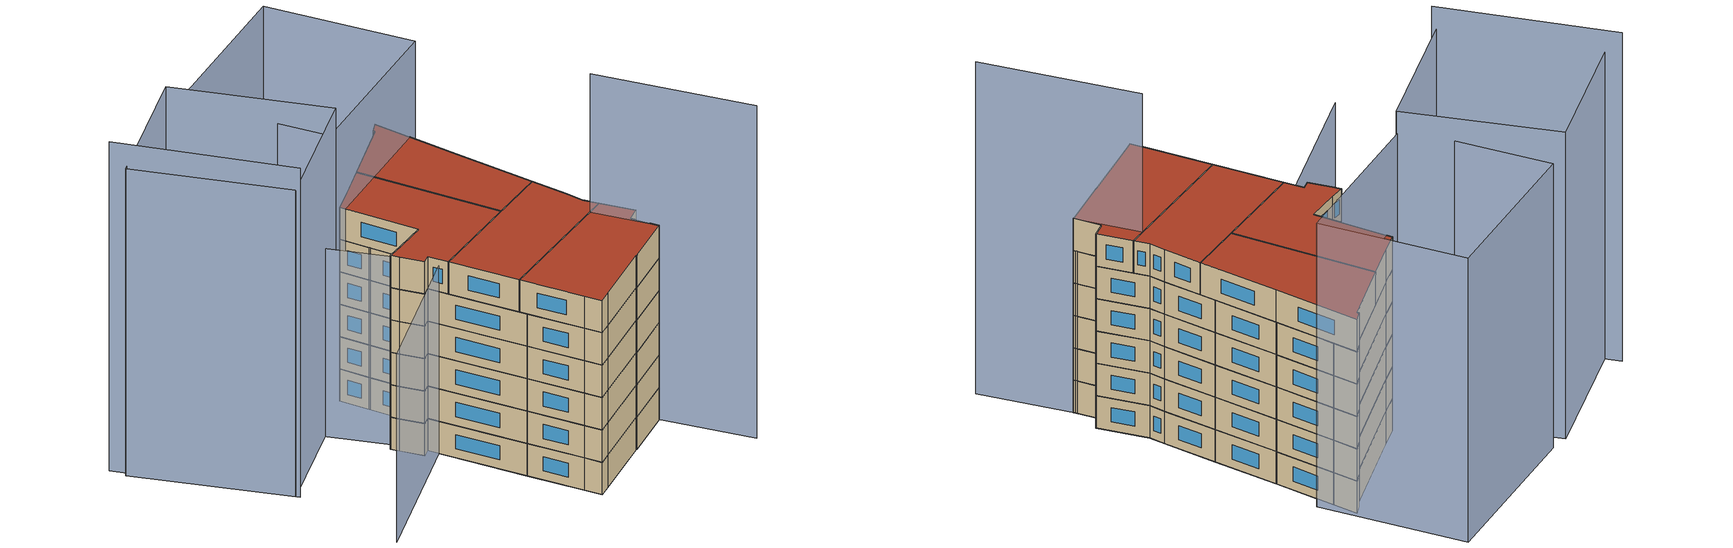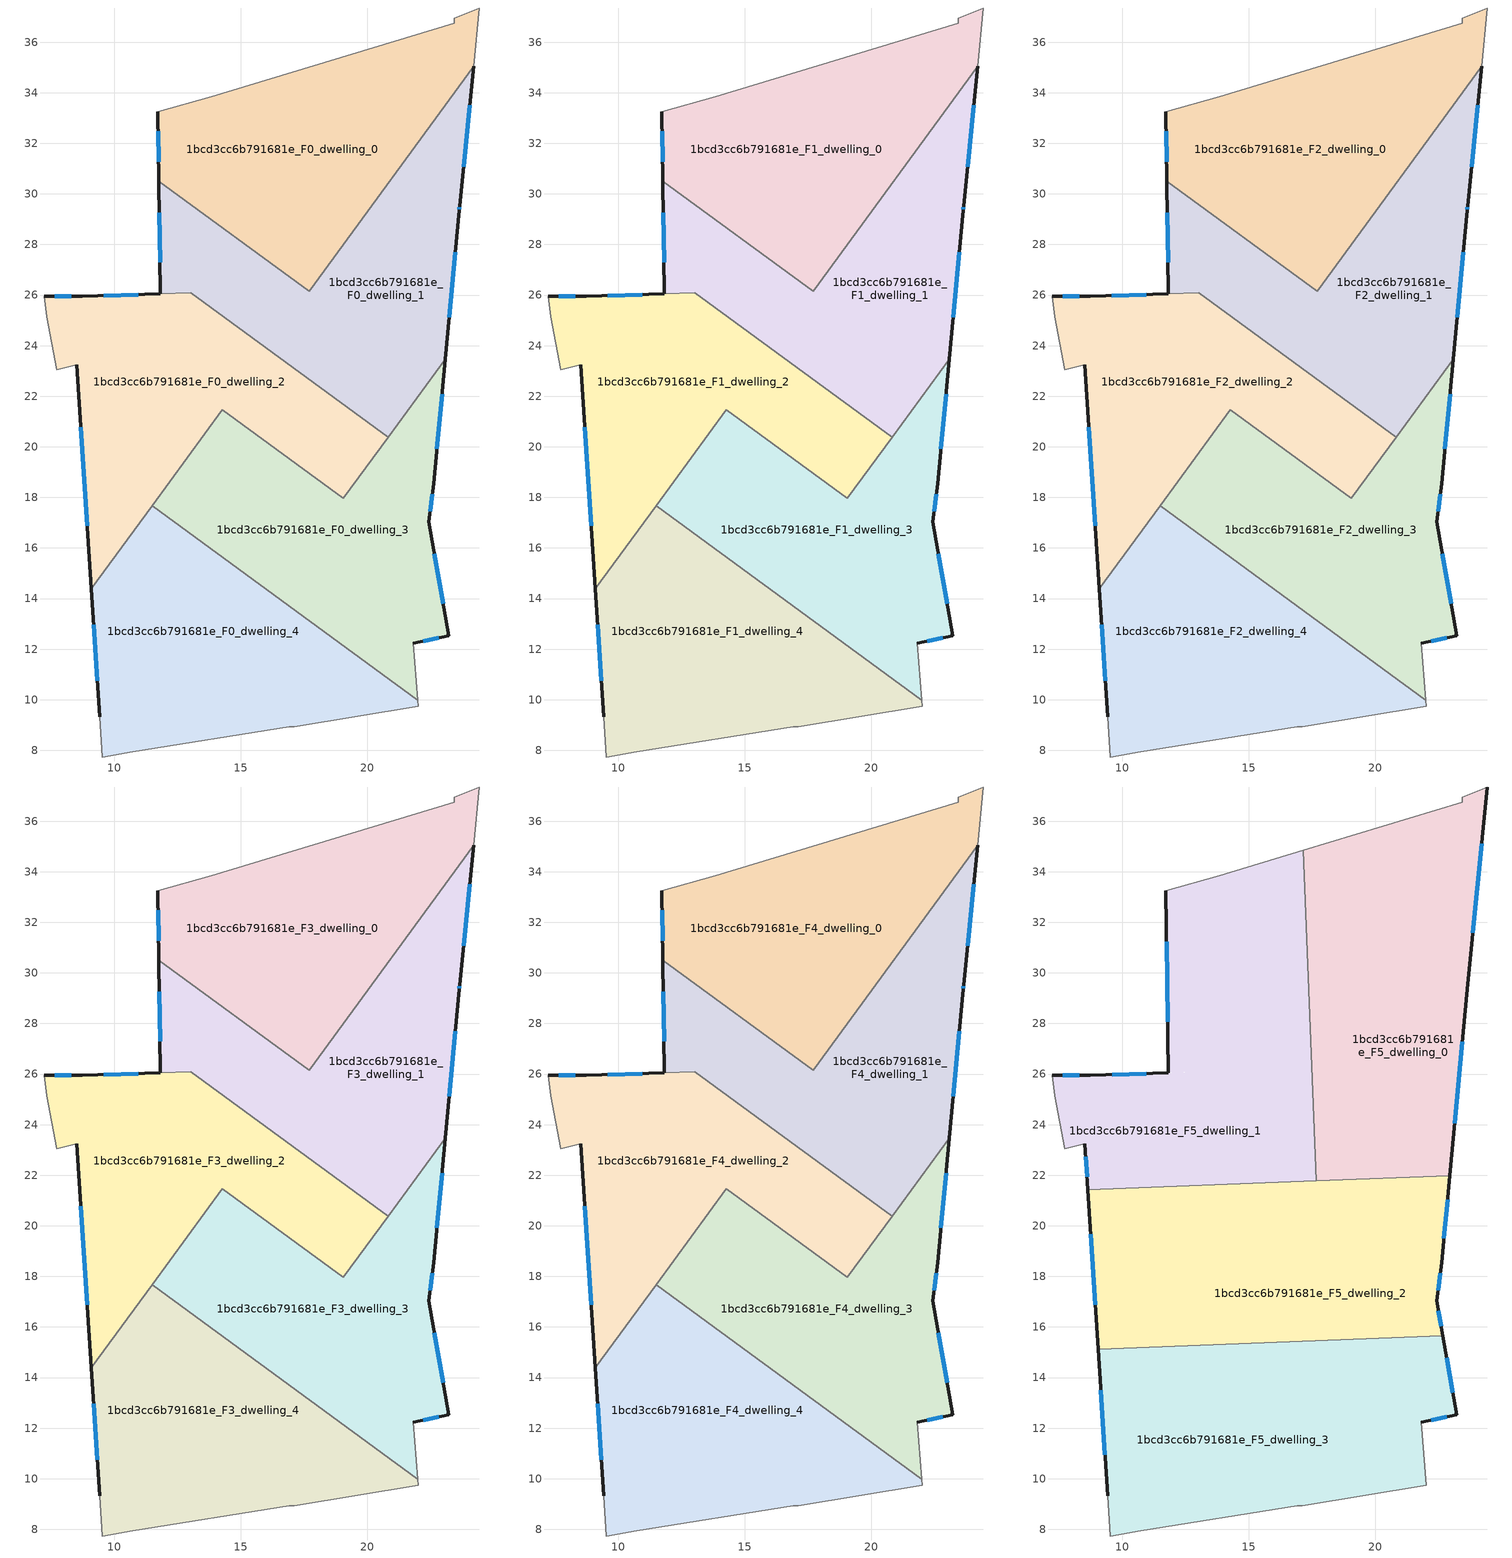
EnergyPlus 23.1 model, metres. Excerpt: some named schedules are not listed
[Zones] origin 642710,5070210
1bcd3cc6b791681e_F0_dwelling_0
 floor ground (EU_floor_Construction): 17.71,26.16 24.21,35.05 24.44,37.35 23.44,36.95 23.44,36.75 13.83,33.85 11.73,33.25 11.77,30.5 z0
 wall outside (EU_wall_Construction): 11.77,30.5 11.73,33.25 z0:3
 wall to 1bcd3cc6b791681e_F0_dwelling_1 (EU_wall_Construction): 24.21,35.05 17.71,26.16 11.77,30.5 z0:3
 wall adiabatic (EU_wall_Construction): 11.73,33.25 13.83,33.85 23.44,36.75 23.44,36.95 24.44,37.35 24.21,35.05 z0:3
 window (EU_Window_Construction): 11.76,31.27 11.74,32.48 z0.84:2.16
1bcd3cc6b791681e_F0_dwelling_1
 floor ground (EU_floor_Construction): 23.09,23.47 23.64,29.35 23.66,29.52 24.21,35.05 17.71,26.16 11.77,30.5 11.83,26.05 13.03,26.08 20.83,20.37 z0
 wall outside (EU_wall_Construction): 24.21,35.05 23.66,29.52 23.64,29.35 23.09,23.47 / 11.83,26.05 11.77,30.5 z0:3
 wall to 1bcd3cc6b791681e_F0_dwelling_3 (EU_wall_Construction): 23.09,23.47 20.83,20.37 z0:3
 wall to 1bcd3cc6b791681e_F0_dwelling_2 (EU_wall_Construction): 20.83,20.37 13.03,26.08 11.83,26.05 z0:3
 window (EU_Window_Construction): 24.06,33.5 23.81,31.07 / 23.65,29.47 23.65,29.4 / 23.49,27.7 23.25,25.11 / 11.81,27.29 11.79,29.25 z0.84:2.16
1bcd3cc6b791681e_F0_dwelling_2
 floor ground (EU_floor_Construction): 19.07,17.96 20.83,20.37 13.03,26.08 11.82,26.05 8.73,25.95 7.23,25.95 7.33,25.15 7.73,23.04 8.53,23.25 9.1,14.39 14.28,21.46 z0
 wall outside (EU_wall_Construction): 7.23,25.95 8.73,25.95 11.82,26.05 / 9.1,14.39 8.53,23.25 z0:3
 wall adiabatic (EU_wall_Construction): 8.53,23.25 7.73,23.04 7.33,25.15 7.23,25.95 z0:3
 wall to 1bcd3cc6b791681e_F0_dwelling_3 (EU_wall_Construction): 20.83,20.37 19.07,17.96 14.28,21.46 11.5,17.67 z0:3
 wall to 1bcd3cc6b791681e_F0_dwelling_4 (EU_wall_Construction): 11.5,17.67 9.1,14.39 z0:3
 window (EU_Window_Construction): 7.65,25.95 8.31,25.95 / 9.6,25.97 10.96,26.02 / 8.94,16.87 8.69,20.76 z0.84:2.16
1bcd3cc6b791681e_F0_dwelling_3
 floor ground (EU_floor_Construction): 22.01,9.98 21.83,12.23 23.23,12.53 22.44,17.04 22.64,18.54 23.09,23.47 19.07,17.96 14.28,21.46 11.5,17.67 z0
 wall outside (EU_wall_Construction): 23.09,23.47 22.64,18.54 22.44,17.04 23.23,12.53 21.83,12.23 z0:3
 wall adiabatic (EU_wall_Construction): 21.83,12.23 22.01,9.98 z0:3
 wall to 1bcd3cc6b791681e_F0_dwelling_4 (EU_wall_Construction): 22.01,9.98 11.5,17.67 z0:3
 window (EU_Window_Construction): 22.97,22.09 22.76,19.92 / 22.58,18.12 22.49,17.46 / 22.66,15.78 23.01,13.79 / 22.84,12.45 22.23,12.32 z0.84:2.16
1bcd3cc6b791681e_F0_dwelling_4
 floor ground (EU_floor_Construction): 22.03,9.73 22.01,9.98 11.5,17.67 9.1,14.39 9.43,9.33 9.52,7.73 10.72,7.93 16.93,8.93 17.13,8.93 z0
 wall outside (EU_wall_Construction): 9.43,9.33 9.1,14.39 z0:3
 wall adiabatic (EU_wall_Construction): 22.01,9.98 22.03,9.73 17.13,8.93 16.93,8.93 10.72,7.93 9.52,7.73 9.43,9.33 z0:3
 window (EU_Window_Construction): 9.33,10.75 9.19,12.97 z0.84:2.16
1bcd3cc6b791681e_F1_dwelling_0
 floor to 1bcd3cc6b791681e_F0_dwelling_0 (EU_floor_Construction): 17.71,26.16 24.21,35.05 24.44,37.35 23.44,36.95 23.44,36.75 13.83,33.85 11.73,33.25 11.77,30.5 z3
 wall outside (EU_wall_Construction): 11.77,30.5 11.73,33.25 z3:6
 wall to 1bcd3cc6b791681e_F1_dwelling_1 (EU_wall_Construction): 24.21,35.05 17.71,26.16 11.77,30.5 z3:6
 wall adiabatic (EU_wall_Construction): 11.73,33.25 13.83,33.85 23.44,36.75 23.44,36.95 24.44,37.35 24.21,35.05 z3:6
 window (EU_Window_Construction): 11.76,31.27 11.74,32.48 z3.84:5.16
1bcd3cc6b791681e_F1_dwelling_1
 floor to 1bcd3cc6b791681e_F0_dwelling_1 (EU_floor_Construction): 23.09,23.47 23.64,29.35 23.66,29.52 24.21,35.05 17.71,26.16 11.77,30.5 11.83,26.05 13.03,26.08 20.83,20.37 z3
 wall outside (EU_wall_Construction): 24.21,35.05 23.66,29.52 23.64,29.35 23.09,23.47 / 11.83,26.05 11.77,30.5 z3:6
 wall to 1bcd3cc6b791681e_F1_dwelling_3 (EU_wall_Construction): 23.09,23.47 20.83,20.37 z3:6
 wall to 1bcd3cc6b791681e_F1_dwelling_2 (EU_wall_Construction): 20.83,20.37 13.03,26.08 11.83,26.05 z3:6
 window (EU_Window_Construction): 24.06,33.5 23.81,31.07 / 23.65,29.47 23.65,29.4 / 23.49,27.7 23.25,25.11 / 11.81,27.29 11.79,29.25 z3.84:5.16
1bcd3cc6b791681e_F1_dwelling_2
 floor to 1bcd3cc6b791681e_F0_dwelling_2 (EU_floor_Construction): 19.07,17.96 20.83,20.37 13.03,26.08 11.83,26.05 8.73,25.95 7.23,25.95 7.33,25.15 7.73,23.04 8.53,23.25 9.1,14.39 14.28,21.46 z3
 wall outside (EU_wall_Construction): 7.23,25.95 8.73,25.95 11.82,26.05 / 9.1,14.39 8.53,23.25 z3:6
 wall adiabatic (EU_wall_Construction): 8.53,23.25 7.73,23.04 7.33,25.15 7.23,25.95 z3:6
 wall to 1bcd3cc6b791681e_F1_dwelling_3 (EU_wall_Construction): 20.83,20.37 19.07,17.96 14.28,21.46 11.5,17.67 z3:6
 wall to 1bcd3cc6b791681e_F1_dwelling_4 (EU_wall_Construction): 11.5,17.67 9.1,14.39 z3:6
 window (EU_Window_Construction): 7.65,25.95 8.31,25.95 / 9.6,25.97 10.96,26.02 / 8.94,16.87 8.69,20.76 z3.84:5.16
1bcd3cc6b791681e_F1_dwelling_3
 floor to 1bcd3cc6b791681e_F0_dwelling_3 (EU_floor_Construction): 22.01,9.98 21.83,12.23 23.23,12.53 22.44,17.04 22.64,18.54 23.09,23.47 19.07,17.96 14.28,21.46 11.5,17.67 z3
 wall outside (EU_wall_Construction): 23.09,23.47 22.64,18.54 22.44,17.04 23.23,12.53 21.83,12.23 z3:6
 wall adiabatic (EU_wall_Construction): 21.83,12.23 22.01,9.98 z3:6
 wall to 1bcd3cc6b791681e_F1_dwelling_4 (EU_wall_Construction): 22.01,9.98 11.5,17.67 z3:6
 window (EU_Window_Construction): 22.97,22.09 22.76,19.92 / 22.58,18.12 22.49,17.46 / 22.66,15.78 23.01,13.79 / 22.84,12.45 22.23,12.32 z3.84:5.16
1bcd3cc6b791681e_F1_dwelling_4
 floor to 1bcd3cc6b791681e_F0_dwelling_4 (EU_floor_Construction): 22.03,9.73 22.01,9.98 11.5,17.67 9.1,14.39 9.43,9.33 9.52,7.73 10.72,7.93 16.93,8.93 17.13,8.93 z3
 wall outside (EU_wall_Construction): 9.43,9.33 9.1,14.39 z3:6
 wall adiabatic (EU_wall_Construction): 22.01,9.98 22.03,9.73 17.13,8.93 16.93,8.93 10.72,7.93 9.52,7.73 9.43,9.33 z3:6
 window (EU_Window_Construction): 9.33,10.75 9.19,12.97 z3.84:5.16
1bcd3cc6b791681e_F2_dwelling_0
 floor to 1bcd3cc6b791681e_F1_dwelling_0 (EU_floor_Construction): 17.71,26.16 24.21,35.05 24.44,37.35 23.44,36.95 23.44,36.75 13.83,33.85 11.73,33.25 11.77,30.5 z6
 wall outside (EU_wall_Construction): 11.77,30.5 11.73,33.25 z6:9
 wall to 1bcd3cc6b791681e_F2_dwelling_1 (EU_wall_Construction): 24.21,35.05 17.71,26.16 11.77,30.5 z6:9
 wall adiabatic (EU_wall_Construction): 11.73,33.25 13.83,33.85 23.44,36.75 23.44,36.95 24.44,37.35 24.21,35.05 z6:9
 window (EU_Window_Construction): 11.76,31.27 11.74,32.48 z6.84:8.16
1bcd3cc6b791681e_F2_dwelling_1
 floor to 1bcd3cc6b791681e_F1_dwelling_1 (EU_floor_Construction): 23.09,23.47 23.64,29.35 23.66,29.52 24.21,35.05 17.71,26.16 11.77,30.5 11.83,26.05 13.03,26.08 20.83,20.37 z6
 wall outside (EU_wall_Construction): 24.21,35.05 23.66,29.52 23.64,29.35 23.09,23.47 / 11.83,26.05 11.77,30.5 z6:9
 wall to 1bcd3cc6b791681e_F2_dwelling_3 (EU_wall_Construction): 23.09,23.47 20.83,20.37 z6:9
 wall to 1bcd3cc6b791681e_F2_dwelling_2 (EU_wall_Construction): 20.83,20.37 13.03,26.08 11.83,26.05 z6:9
 window (EU_Window_Construction): 24.06,33.5 23.81,31.07 / 23.65,29.47 23.65,29.4 / 23.49,27.7 23.25,25.11 / 11.81,27.29 11.79,29.25 z6.84:8.16
1bcd3cc6b791681e_F2_dwelling_2
 floor to 1bcd3cc6b791681e_F1_dwelling_2 (EU_floor_Construction): 19.07,17.96 20.83,20.37 13.03,26.08 11.83,26.05 8.73,25.95 7.23,25.95 7.33,25.15 7.73,23.04 8.53,23.25 9.1,14.39 14.28,21.46 z6
 wall outside (EU_wall_Construction): 7.23,25.95 8.73,25.95 11.82,26.05 / 9.1,14.39 8.53,23.25 z6:9
 wall adiabatic (EU_wall_Construction): 8.53,23.25 7.73,23.04 7.33,25.15 7.23,25.95 z6:9
 wall to 1bcd3cc6b791681e_F2_dwelling_3 (EU_wall_Construction): 20.83,20.37 19.07,17.96 14.28,21.46 11.5,17.67 z6:9
 wall to 1bcd3cc6b791681e_F2_dwelling_4 (EU_wall_Construction): 11.5,17.67 9.1,14.39 z6:9
 window (EU_Window_Construction): 7.65,25.95 8.31,25.95 / 9.6,25.97 10.96,26.02 / 8.94,16.87 8.69,20.76 z6.84:8.16
1bcd3cc6b791681e_F2_dwelling_3
 floor to 1bcd3cc6b791681e_F1_dwelling_3 (EU_floor_Construction): 22.01,9.98 21.83,12.23 23.23,12.53 22.44,17.04 22.64,18.54 23.09,23.47 19.07,17.96 14.28,21.46 11.5,17.67 z6
 wall outside (EU_wall_Construction): 23.09,23.47 22.64,18.54 22.44,17.04 23.23,12.53 21.83,12.23 z6:9
 wall adiabatic (EU_wall_Construction): 21.83,12.23 22.01,9.98 z6:9
 wall to 1bcd3cc6b791681e_F2_dwelling_4 (EU_wall_Construction): 22.01,9.98 11.5,17.67 z6:9
 window (EU_Window_Construction): 22.97,22.09 22.76,19.92 / 22.58,18.12 22.49,17.46 / 22.66,15.78 23.01,13.79 / 22.84,12.45 22.23,12.32 z6.84:8.16
1bcd3cc6b791681e_F2_dwelling_4
 floor to 1bcd3cc6b791681e_F1_dwelling_4 (EU_floor_Construction): 22.03,9.73 22.01,9.98 11.5,17.67 9.1,14.39 9.43,9.33 9.52,7.73 10.72,7.93 16.93,8.93 17.13,8.93 z6
 wall outside (EU_wall_Construction): 9.43,9.33 9.1,14.39 z6:9
 wall adiabatic (EU_wall_Construction): 22.01,9.98 22.03,9.73 17.13,8.93 16.93,8.93 10.72,7.93 9.52,7.73 9.43,9.33 z6:9
 window (EU_Window_Construction): 9.33,10.75 9.19,12.97 z6.84:8.16
1bcd3cc6b791681e_F3_dwelling_0
 floor to 1bcd3cc6b791681e_F2_dwelling_0 (EU_floor_Construction): 17.71,26.16 24.21,35.05 24.44,37.35 23.44,36.95 23.44,36.75 13.83,33.85 11.73,33.25 11.77,30.5 z9
 wall outside (EU_wall_Construction): 11.77,30.5 11.73,33.25 z9:12
 wall to 1bcd3cc6b791681e_F3_dwelling_1 (EU_wall_Construction): 24.21,35.05 17.71,26.16 11.77,30.5 z9:12
 wall adiabatic (EU_wall_Construction): 11.73,33.25 13.83,33.85 23.44,36.75 23.44,36.95 24.44,37.35 24.21,35.05 z9:12
 window (EU_Window_Construction): 11.76,31.27 11.74,32.48 z9.84:11.16
1bcd3cc6b791681e_F3_dwelling_1
 floor to 1bcd3cc6b791681e_F2_dwelling_1 (EU_floor_Construction): 23.09,23.47 23.64,29.35 23.66,29.52 24.21,35.05 17.71,26.16 11.77,30.5 11.83,26.05 13.03,26.08 20.83,20.37 z9
 wall outside (EU_wall_Construction): 24.21,35.05 23.66,29.52 23.64,29.35 23.09,23.47 / 11.83,26.05 11.77,30.5 z9:12
 wall to 1bcd3cc6b791681e_F3_dwelling_3 (EU_wall_Construction): 23.09,23.47 20.83,20.37 z9:12
 wall to 1bcd3cc6b791681e_F3_dwelling_2 (EU_wall_Construction): 20.83,20.37 13.03,26.08 11.83,26.05 z9:12
 window (EU_Window_Construction): 24.06,33.5 23.81,31.07 / 23.65,29.47 23.65,29.4 / 23.49,27.7 23.25,25.11 / 11.81,27.29 11.79,29.25 z9.84:11.16
1bcd3cc6b791681e_F3_dwelling_2
 floor to 1bcd3cc6b791681e_F2_dwelling_2 (EU_floor_Construction): 19.07,17.96 20.83,20.37 13.03,26.08 11.83,26.05 8.73,25.95 7.23,25.95 7.33,25.15 7.73,23.04 8.53,23.25 9.1,14.39 14.28,21.46 z9
 wall outside (EU_wall_Construction): 7.23,25.95 8.73,25.95 11.82,26.05 / 9.1,14.39 8.53,23.25 z9:12
 wall adiabatic (EU_wall_Construction): 8.53,23.25 7.73,23.04 7.33,25.15 7.23,25.95 z9:12
 wall to 1bcd3cc6b791681e_F3_dwelling_3 (EU_wall_Construction): 20.83,20.37 19.07,17.96 14.28,21.46 11.5,17.67 z9:12
 wall to 1bcd3cc6b791681e_F3_dwelling_4 (EU_wall_Construction): 11.5,17.67 9.1,14.39 z9:12
 window (EU_Window_Construction): 7.65,25.95 8.31,25.95 / 9.6,25.97 10.96,26.02 / 8.94,16.87 8.69,20.76 z9.84:11.16
1bcd3cc6b791681e_F3_dwelling_3
 floor to 1bcd3cc6b791681e_F2_dwelling_3 (EU_floor_Construction): 22.01,9.98 21.83,12.23 23.23,12.53 22.44,17.04 22.64,18.54 23.09,23.47 19.07,17.96 14.28,21.46 11.5,17.67 z9
 wall outside (EU_wall_Construction): 23.09,23.47 22.64,18.54 22.44,17.04 23.23,12.53 21.83,12.23 z9:12
 wall adiabatic (EU_wall_Construction): 21.83,12.23 22.01,9.98 z9:12
 wall to 1bcd3cc6b791681e_F3_dwelling_4 (EU_wall_Construction): 22.01,9.98 11.5,17.67 z9:12
 window (EU_Window_Construction): 22.97,22.09 22.76,19.92 / 22.58,18.12 22.49,17.46 / 22.66,15.78 23.01,13.79 / 22.84,12.45 22.23,12.32 z9.84:11.16
1bcd3cc6b791681e_F3_dwelling_4
 floor to 1bcd3cc6b791681e_F2_dwelling_4 (EU_floor_Construction): 22.03,9.73 22.01,9.98 11.5,17.67 9.1,14.39 9.43,9.33 9.52,7.73 10.72,7.93 16.93,8.93 17.13,8.93 z9
 wall outside (EU_wall_Construction): 9.43,9.33 9.1,14.39 z9:12
 wall adiabatic (EU_wall_Construction): 22.01,9.98 22.03,9.73 17.13,8.93 16.93,8.93 10.72,7.93 9.52,7.73 9.43,9.33 z9:12
 window (EU_Window_Construction): 9.33,10.75 9.19,12.97 z9.84:11.16
1bcd3cc6b791681e_F4_dwelling_0
 floor to 1bcd3cc6b791681e_F3_dwelling_0 (EU_floor_Construction): 17.71,26.16 24.21,35.05 24.44,37.35 23.44,36.95 23.44,36.75 13.83,33.85 11.73,33.25 11.77,30.5 z12
 wall outside (EU_wall_Construction): 11.77,30.5 11.73,33.25 z12:15
 wall to 1bcd3cc6b791681e_F4_dwelling_1 (EU_wall_Construction): 24.21,35.05 17.71,26.16 11.77,30.5 z12:15
 wall adiabatic (EU_wall_Construction): 11.73,33.25 13.83,33.85 23.44,36.75 23.44,36.95 24.44,37.35 24.21,35.05 z12:15
 window (EU_Window_Construction): 11.76,31.27 11.74,32.48 z12.84:14.16
1bcd3cc6b791681e_F4_dwelling_1
 floor to 1bcd3cc6b791681e_F3_dwelling_1 (EU_floor_Construction): 23.09,23.47 23.64,29.35 23.66,29.52 24.21,35.05 17.71,26.16 11.77,30.5 11.83,26.05 13.03,26.08 20.83,20.37 z12
 wall outside (EU_wall_Construction): 24.21,35.05 23.66,29.52 23.64,29.35 23.09,23.47 / 11.83,26.05 11.77,30.5 z12:15
 wall to 1bcd3cc6b791681e_F4_dwelling_3 (EU_wall_Construction): 23.09,23.47 20.83,20.37 z12:15
 wall to 1bcd3cc6b791681e_F4_dwelling_2 (EU_wall_Construction): 20.83,20.37 13.03,26.08 11.83,26.05 z12:15
 window (EU_Window_Construction): 24.06,33.5 23.81,31.07 / 23.65,29.47 23.65,29.4 / 23.49,27.7 23.25,25.11 / 11.81,27.29 11.79,29.25 z12.84:14.16
1bcd3cc6b791681e_F4_dwelling_2
 floor to 1bcd3cc6b791681e_F3_dwelling_2 (EU_floor_Construction): 19.07,17.96 20.83,20.37 13.03,26.08 11.83,26.05 8.73,25.95 7.23,25.95 7.33,25.15 7.73,23.04 8.53,23.25 9.1,14.39 14.28,21.46 z12
 wall outside (EU_wall_Construction): 7.23,25.95 8.73,25.95 11.82,26.05 / 9.1,14.39 8.53,23.25 z12:15
 wall adiabatic (EU_wall_Construction): 8.53,23.25 7.73,23.04 7.33,25.15 7.23,25.95 z12:15
 wall to 1bcd3cc6b791681e_F4_dwelling_3 (EU_wall_Construction): 20.83,20.37 19.07,17.96 14.28,21.46 11.5,17.67 z12:15
 wall to 1bcd3cc6b791681e_F4_dwelling_4 (EU_wall_Construction): 11.5,17.67 9.1,14.39 z12:15
 window (EU_Window_Construction): 7.65,25.95 8.31,25.95 / 9.6,25.97 10.96,26.02 / 8.94,16.87 8.69,20.76 z12.84:14.16
1bcd3cc6b791681e_F4_dwelling_3
 floor to 1bcd3cc6b791681e_F3_dwelling_3 (EU_floor_Construction): 22.01,9.98 21.83,12.23 23.23,12.53 22.44,17.04 22.64,18.54 23.09,23.47 19.07,17.96 14.28,21.46 11.5,17.67 z12
 wall outside (EU_wall_Construction): 23.09,23.47 22.64,18.54 22.44,17.04 23.23,12.53 21.83,12.23 z12:15
 wall adiabatic (EU_wall_Construction): 21.83,12.23 22.01,9.98 z12:15
 wall to 1bcd3cc6b791681e_F4_dwelling_4 (EU_wall_Construction): 22.01,9.98 11.5,17.67 z12:15
 window (EU_Window_Construction): 22.97,22.09 22.76,19.92 / 22.58,18.12 22.49,17.46 / 22.66,15.78 23.01,13.79 / 22.84,12.45 22.23,12.32 z12.84:14.16
1bcd3cc6b791681e_F4_dwelling_4
 floor to 1bcd3cc6b791681e_F3_dwelling_4 (EU_floor_Construction): 22.03,9.73 22.01,9.98 11.5,17.67 9.1,14.39 9.43,9.33 9.52,7.73 10.72,7.93 16.93,8.93 17.13,8.93 z12
 wall outside (EU_wall_Construction): 9.43,9.33 9.1,14.39 z12:15
 wall adiabatic (EU_wall_Construction): 22.01,9.98 22.03,9.73 17.13,8.93 16.93,8.93 10.72,7.93 9.52,7.73 9.43,9.33 z12:15
 window (EU_Window_Construction): 9.33,10.75 9.19,12.97 z12.84:14.16
1bcd3cc6b791681e_F5_dwelling_0
 floor to 1bcd3cc6b791681e_F4_dwelling_0 (EU_floor_Construction): 17.71,26.16 24.21,35.05 24.44,37.35 23.44,36.95 23.44,36.75 17.17,34.86 17.5,26.31 z15
 floor to 1bcd3cc6b791681e_F4_dwelling_1 (EU_floor_Construction): 23.09,23.47 23.64,29.35 24.21,35.05 17.71,26.16 17.5,26.31 17.64,22.71 18.84,21.83 21.98,21.95 z15
 floor to 1bcd3cc6b791681e_F4_dwelling_3 (EU_floor_Construction): 22.96,21.99 23.09,23.47 21.98,21.95 z15
 floor to 1bcd3cc6b791681e_F4_dwelling_2 (EU_floor_Construction): 18.84,21.83 17.64,22.71 17.67,21.78 z15
 wall outside (EU_wall_Construction): 24.44,37.35 23.64,29.35 22.96,21.99 z15:18
 wall adiabatic (EU_wall_Construction): 17.17,34.86 23.44,36.75 23.44,36.95 24.44,37.35 z15:18
 wall to 1bcd3cc6b791681e_F5_dwelling_1 (EU_wall_Construction): 17.67,21.78 17.17,34.86 z15:18
 wall to 1bcd3cc6b791681e_F5_dwelling_2 (EU_wall_Construction): 22.96,21.99 17.67,21.78 z15:18
 window (EU_Window_Construction): 24.22,35.11 23.86,31.59 / 23.45,27.28 23.15,24.05 z15.84:17.16
 roof outside (EU_roof_Construction): 24.44,37.35 23.64,29.35 22.96,21.99 17.67,21.78 17.17,34.86 23.44,36.75 23.44,36.95 z18
1bcd3cc6b791681e_F5_dwelling_1
 floor to 1bcd3cc6b791681e_F4_dwelling_1 (EU_floor_Construction): 17.64,22.71 17.5,26.31 11.77,30.5 11.83,26.05 13.03,26.08 z15
 floor to 1bcd3cc6b791681e_F4_dwelling_0 (EU_floor_Construction): 17.5,26.31 17.17,34.86 13.83,33.85 11.73,33.25 11.77,30.5 z15
 floor to 1bcd3cc6b791681e_F4_dwelling_2 (EU_floor_Construction): 17.67,21.78 17.64,22.71 13.03,26.08 11.96,26.05 8.73,25.95 7.23,25.95 7.33,25.15 7.73,23.04 8.53,23.25 8.65,21.43 z15
 wall outside (EU_wall_Construction): 7.23,25.95 8.73,25.95 11.83,26.05 11.73,33.25 / 8.65,21.43 8.53,23.25 z15:18
 wall adiabatic (EU_wall_Construction): 11.73,33.25 13.83,33.85 17.17,34.86 / 8.53,23.25 7.73,23.04 7.33,25.15 7.23,25.95 z15:18
 wall to 1bcd3cc6b791681e_F5_dwelling_2 (EU_wall_Construction): 17.67,21.78 8.65,21.43 z15:18
 window (EU_Window_Construction): 7.65,25.95 8.31,25.95 / 9.6,25.97 10.96,26.02 / 11.8,28.06 11.76,31.23 / 8.61,21.94 8.56,22.74 z15.84:17.16
 roof outside (EU_roof_Construction): 17.17,34.86 17.67,21.78 8.65,21.43 8.53,23.25 7.73,23.04 7.33,25.15 7.23,25.95 8.73,25.95 11.83,26.05 11.73,33.25 13.83,33.85 z18
1bcd3cc6b791681e_F5_dwelling_2
 floor to 1bcd3cc6b791681e_F4_dwelling_2 (EU_floor_Construction): 19.07,17.96 20.83,20.37 18.84,21.83 8.65,21.43 9.05,15.12 9.65,15.14 14.28,21.46 z15
 floor to 1bcd3cc6b791681e_F4_dwelling_3 (EU_floor_Construction): 22.68,15.64 22.44,17.04 22.64,18.54 22.96,21.99 21.98,21.95 19.07,17.96 14.28,21.46 11.5,17.67 14.7,15.34 z15
 floor to 1bcd3cc6b791681e_F4_dwelling_4 (EU_floor_Construction): 14.7,15.34 11.5,17.67 9.65,15.14 z15
 floor to 1bcd3cc6b791681e_F4_dwelling_1 (EU_floor_Construction): 20.83,20.37 21.98,21.95 18.84,21.83 z15
 wall outside (EU_wall_Construction): 9.05,15.12 8.65,21.43 / 22.96,21.99 22.64,18.54 22.44,17.04 22.68,15.64 z15:18
 wall to 1bcd3cc6b791681e_F5_dwelling_3 (EU_wall_Construction): 22.68,15.64 9.05,15.12 z15:18
 window (EU_Window_Construction): 8.94,16.89 8.76,19.66 / 22.87,21.02 22.73,19.5 / 22.58,18.12 22.49,17.46 / 22.51,16.65 22.61,16.04 z15.84:17.16
 roof outside (EU_roof_Construction): 22.96,21.99 22.64,18.54 22.44,17.04 22.68,15.64 9.05,15.12 8.65,21.43 z18
1bcd3cc6b791681e_F5_dwelling_3
 floor to 1bcd3cc6b791681e_F4_dwelling_3 (EU_floor_Construction): 22.01,9.98 21.83,12.23 23.23,12.53 22.68,15.64 14.7,15.34 z15
 floor to 1bcd3cc6b791681e_F4_dwelling_4 (EU_floor_Construction): 22.03,9.73 22.01,9.98 14.7,15.34 9.65,15.14 9.1,14.39 9.43,9.33 9.52,7.73 10.72,7.93 16.93,8.93 17.13,8.93 z15
 floor to 1bcd3cc6b791681e_F4_dwelling_2 (EU_floor_Construction): 9.1,14.39 9.65,15.14 9.05,15.12 z15
 wall outside (EU_wall_Construction): 9.43,9.33 9.05,15.12 / 22.68,15.64 23.23,12.53 21.83,12.23 z15:18
 wall adiabatic (EU_wall_Construction): 21.83,12.23 22.03,9.73 17.13,8.93 16.93,8.93 10.72,7.93 9.52,7.73 9.43,9.33 z15:18
 window (EU_Window_Construction): 9.32,10.96 9.16,13.5 / 22.84,14.77 23.08,13.4 / 22.84,12.45 22.23,12.32 z15.84:17.16
 roof outside (EU_roof_Construction): 22.68,15.64 23.23,12.53 21.83,12.23 22.03,9.73 17.13,8.93 16.93,8.93 10.72,7.93 9.52,7.73 9.43,9.33 9.05,15.12 z18
shading: 21.08,15.55 23.38,1.51 z0:30.8; 6.33,31.65 9.05,22.41 / 9.05,22.41 -5.1,18.24 z0:17.4; -6.91,43.68 -2.89,28.41 z0:30.5; -2.98,28.75 -6.88,42.16 / -6.88,42.16 5.87,45.87 / 5.87,45.87 9.77,32.46 / 9.77,32.46 -2.98,28.75 z0:28.4; 7.59,45.68 23.84,47.26 / 23.84,47.26 25.13,34.01 / 25.13,34.01 8.88,32.44 / 8.88,32.44 7.59,45.68 z0:26.3
[Building]
EU S2 Campaign: North Axis=0; Terrain=City; Solar Distribution=FullExterior
[Site:Location]
Lyon-Bron: Latitude=45.75; Longitude=5; Time Zone=1; Elevation=198
[SizingPeriod:WeatherFileDays]
AnnualSizingPeriod: Begin Month=1; Begin Day of Month=1; End Month=12; End Day of Month=31; Day of Week for Start Day=Monday; Use Weather File Daylight Saving Period=No; Use Weather File Rain and Snow Indicators=No
[MATERIAL]
EU_InternalMass_Material: Roughness=MediumRough; Thickness=0.1; Conductivity=1; Density=1800; Specific Heat=900; Thermal Absorptance=0.9; Solar Absorptance=0.7; Visible Absorptance=0.7
[MATERIAL:NOMASS] Roughness=MediumRough; Thermal Absorptance=0.9; Solar Absorptance=0.7; Visible Absorptance=0.7
Name | Thermal Resistance
EU_wall_NoMass | 0.776494
EU_roof_NoMass | 0.486893
EU_floor_NoMass | 0.421597
[WINDOWMATERIAL:SIMPLEGLAZINGSYSTEM]
EU_Window_SimpleGlazing: UFactor=4.24961; Solar Heat Gain Coefficient=0.83; Visible Transmittance=0.83
[CONSTRUCTION]
EU_wall_Construction: EU_wall_NoMass
EU_roof_Construction: EU_roof_NoMass
EU_floor_Construction: EU_floor_NoMass
EU_InternalMass_Construction: EU_InternalMass_Material
EU_Window_Construction: EU_Window_SimpleGlazing
[ZONE] Type=1; Multiplier=1; Ceiling Height=autocalculate; Floor Area=autocalculate; Part of Total Floor Area=Yes
Name | Volume
1bcd3cc6b791681e_F0_dwelling_0; 1bcd3cc6b791681e_F1_dwelling_0; 1bcd3cc6b791681e_F2_dwelling_0; 1bcd3cc6b791681e_F3_dwelling_0; 1bcd3cc6b791681e_F4_dwelling_0 | 210.207
1bcd3cc6b791681e_F5_dwelling_0 | 262.787
1bcd3cc6b791681e_F0_dwelling_1; 1bcd3cc6b791681e_F1_dwelling_1; 1bcd3cc6b791681e_F2_dwelling_1; 1bcd3cc6b791681e_F3_dwelling_1; 1bcd3cc6b791681e_F4_dwelling_1 | 211.875
1bcd3cc6b791681e_F5_dwelling_1 | 262.756
1bcd3cc6b791681e_F0_dwelling_2 | 208.58
1bcd3cc6b791681e_F1_dwelling_2; 1bcd3cc6b791681e_F2_dwelling_2; 1bcd3cc6b791681e_F3_dwelling_2; 1bcd3cc6b791681e_F4_dwelling_2 | 208.585
1bcd3cc6b791681e_F5_dwelling_2 | 262.77
1bcd3cc6b791681e_F0_dwelling_3; 1bcd3cc6b791681e_F1_dwelling_3; 1bcd3cc6b791681e_F2_dwelling_3; 1bcd3cc6b791681e_F3_dwelling_3; 1bcd3cc6b791681e_F4_dwelling_3 | 210.227
1bcd3cc6b791681e_F5_dwelling_3 | 262.794
1bcd3cc6b791681e_F0_dwelling_4; 1bcd3cc6b791681e_F1_dwelling_4; 1bcd3cc6b791681e_F2_dwelling_4; 1bcd3cc6b791681e_F3_dwelling_4; 1bcd3cc6b791681e_F4_dwelling_4 | 210.228
[INTERNALMASS] Construction=EU_InternalMass_Construction
Name | Zone or ZoneList | Surface Area
1bcd3cc6b791681e_F0_dwelling_0_EU_InternalMass | 1bcd3cc6b791681e_F0_dwelling_0 | 70.0703
1bcd3cc6b791681e_F0_dwelling_1_EU_InternalMass | 1bcd3cc6b791681e_F0_dwelling_1 | 70.6242
1bcd3cc6b791681e_F0_dwelling_2_EU_InternalMass | 1bcd3cc6b791681e_F0_dwelling_2 | 69.5305
1bcd3cc6b791681e_F0_dwelling_3_EU_InternalMass | 1bcd3cc6b791681e_F0_dwelling_3 | 70.0756
1bcd3cc6b791681e_F0_dwelling_4_EU_InternalMass | 1bcd3cc6b791681e_F0_dwelling_4 | 70.0742
1bcd3cc6b791681e_F1_dwelling_0_EU_InternalMass | 1bcd3cc6b791681e_F1_dwelling_0 | 70.0703
1bcd3cc6b791681e_F1_dwelling_1_EU_InternalMass | 1bcd3cc6b791681e_F1_dwelling_1 | 70.6242
1bcd3cc6b791681e_F1_dwelling_2_EU_InternalMass | 1bcd3cc6b791681e_F1_dwelling_2 | 69.5305
1bcd3cc6b791681e_F1_dwelling_3_EU_InternalMass | 1bcd3cc6b791681e_F1_dwelling_3 | 70.0756
1bcd3cc6b791681e_F1_dwelling_4_EU_InternalMass | 1bcd3cc6b791681e_F1_dwelling_4 | 70.0742
1bcd3cc6b791681e_F2_dwelling_0_EU_InternalMass | 1bcd3cc6b791681e_F2_dwelling_0 | 70.0703
1bcd3cc6b791681e_F2_dwelling_1_EU_InternalMass | 1bcd3cc6b791681e_F2_dwelling_1 | 70.6242
1bcd3cc6b791681e_F2_dwelling_2_EU_InternalMass | 1bcd3cc6b791681e_F2_dwelling_2 | 69.5305
1bcd3cc6b791681e_F2_dwelling_3_EU_InternalMass | 1bcd3cc6b791681e_F2_dwelling_3 | 70.0756
1bcd3cc6b791681e_F2_dwelling_4_EU_InternalMass | 1bcd3cc6b791681e_F2_dwelling_4 | 70.0742
1bcd3cc6b791681e_F3_dwelling_0_EU_InternalMass | 1bcd3cc6b791681e_F3_dwelling_0 | 70.0703
1bcd3cc6b791681e_F3_dwelling_1_EU_InternalMass | 1bcd3cc6b791681e_F3_dwelling_1 | 70.6242
1bcd3cc6b791681e_F3_dwelling_2_EU_InternalMass | 1bcd3cc6b791681e_F3_dwelling_2 | 69.5305
1bcd3cc6b791681e_F3_dwelling_3_EU_InternalMass | 1bcd3cc6b791681e_F3_dwelling_3 | 70.0756
1bcd3cc6b791681e_F3_dwelling_4_EU_InternalMass | 1bcd3cc6b791681e_F3_dwelling_4 | 70.0742
1bcd3cc6b791681e_F4_dwelling_0_EU_InternalMass | 1bcd3cc6b791681e_F4_dwelling_0 | 70.0703
1bcd3cc6b791681e_F4_dwelling_1_EU_InternalMass | 1bcd3cc6b791681e_F4_dwelling_1 | 70.6242
1bcd3cc6b791681e_F4_dwelling_2_EU_InternalMass | 1bcd3cc6b791681e_F4_dwelling_2 | 69.5305
1bcd3cc6b791681e_F4_dwelling_3_EU_InternalMass | 1bcd3cc6b791681e_F4_dwelling_3 | 70.0756
1bcd3cc6b791681e_F4_dwelling_4_EU_InternalMass | 1bcd3cc6b791681e_F4_dwelling_4 | 70.0742
1bcd3cc6b791681e_F5_dwelling_0_EU_InternalMass | 1bcd3cc6b791681e_F5_dwelling_0 | 87.597
1bcd3cc6b791681e_F5_dwelling_1_EU_InternalMass | 1bcd3cc6b791681e_F5_dwelling_1 | 87.5858
1bcd3cc6b791681e_F5_dwelling_2_EU_InternalMass | 1bcd3cc6b791681e_F5_dwelling_2 | 87.5901
1bcd3cc6b791681e_F5_dwelling_3_EU_InternalMass | 1bcd3cc6b791681e_F5_dwelling_3 | 87.5976
[OTHEREQUIPMENT] Fuel Type=Electricity; Design Level Calculation Method=Watts/Area; Power per Zone Floor Area=1; Fraction Latent=0; Fraction Radiant=0; Fraction Lost=0; Carbon Dioxide Generation Rate=0; EndUse Subcategory=EU_Step8_InternalGains
Name | Zone or ZoneList or Space or SpaceList | Schedule
EU_Step8_InternalGain_1bcd3cc6b791681e_F0_dwelling_0_f000 | 1bcd3cc6b791681e_F0_dwelling_0 | EU_Step8_GainSchedule_1bcd3cc6b791681e_F0_dwelling_0_f000
EU_Step8_InternalGain_1bcd3cc6b791681e_F0_dwelling_1_f000 | 1bcd3cc6b791681e_F0_dwelling_1 | EU_Step8_GainSchedule_1bcd3cc6b791681e_F0_dwelling_1_f000
EU_Step8_InternalGain_1bcd3cc6b791681e_F0_dwelling_2_f000 | 1bcd3cc6b791681e_F0_dwelling_2 | EU_Step8_GainSchedule_1bcd3cc6b791681e_F0_dwelling_2_f000
EU_Step8_InternalGain_1bcd3cc6b791681e_F0_dwelling_3_f000 | 1bcd3cc6b791681e_F0_dwelling_3 | EU_Step8_GainSchedule_1bcd3cc6b791681e_F0_dwelling_3_f000
EU_Step8_InternalGain_1bcd3cc6b791681e_F0_dwelling_4_f000 | 1bcd3cc6b791681e_F0_dwelling_4 | EU_Step8_GainSchedule_1bcd3cc6b791681e_F0_dwelling_4_f000
EU_Step8_InternalGain_1bcd3cc6b791681e_F1_dwelling_0_f000 | 1bcd3cc6b791681e_F1_dwelling_0 | EU_Step8_GainSchedule_1bcd3cc6b791681e_F1_dwelling_0_f000
EU_Step8_InternalGain_1bcd3cc6b791681e_F1_dwelling_1_f000 | 1bcd3cc6b791681e_F1_dwelling_1 | EU_Step8_GainSchedule_1bcd3cc6b791681e_F1_dwelling_1_f000
EU_Step8_InternalGain_1bcd3cc6b791681e_F1_dwelling_2_f000 | 1bcd3cc6b791681e_F1_dwelling_2 | EU_Step8_GainSchedule_1bcd3cc6b791681e_F1_dwelling_2_f000
EU_Step8_InternalGain_1bcd3cc6b791681e_F1_dwelling_3_f000 | 1bcd3cc6b791681e_F1_dwelling_3 | EU_Step8_GainSchedule_1bcd3cc6b791681e_F1_dwelling_3_f000
EU_Step8_InternalGain_1bcd3cc6b791681e_F1_dwelling_4_f000 | 1bcd3cc6b791681e_F1_dwelling_4 | EU_Step8_GainSchedule_1bcd3cc6b791681e_F1_dwelling_4_f000
EU_Step8_InternalGain_1bcd3cc6b791681e_F2_dwelling_0_f000 | 1bcd3cc6b791681e_F2_dwelling_0 | EU_Step8_GainSchedule_1bcd3cc6b791681e_F2_dwelling_0_f000
EU_Step8_InternalGain_1bcd3cc6b791681e_F2_dwelling_1_f000 | 1bcd3cc6b791681e_F2_dwelling_1 | EU_Step8_GainSchedule_1bcd3cc6b791681e_F2_dwelling_1_f000
EU_Step8_InternalGain_1bcd3cc6b791681e_F2_dwelling_2_f000 | 1bcd3cc6b791681e_F2_dwelling_2 | EU_Step8_GainSchedule_1bcd3cc6b791681e_F2_dwelling_2_f000
EU_Step8_InternalGain_1bcd3cc6b791681e_F2_dwelling_3_f000 | 1bcd3cc6b791681e_F2_dwelling_3 | EU_Step8_GainSchedule_1bcd3cc6b791681e_F2_dwelling_3_f000
EU_Step8_InternalGain_1bcd3cc6b791681e_F2_dwelling_4_f000 | 1bcd3cc6b791681e_F2_dwelling_4 | EU_Step8_GainSchedule_1bcd3cc6b791681e_F2_dwelling_4_f000
EU_Step8_InternalGain_1bcd3cc6b791681e_F3_dwelling_0_f000 | 1bcd3cc6b791681e_F3_dwelling_0 | EU_Step8_GainSchedule_1bcd3cc6b791681e_F3_dwelling_0_f000
EU_Step8_InternalGain_1bcd3cc6b791681e_F3_dwelling_1_f000 | 1bcd3cc6b791681e_F3_dwelling_1 | EU_Step8_GainSchedule_1bcd3cc6b791681e_F3_dwelling_1_f000
EU_Step8_InternalGain_1bcd3cc6b791681e_F3_dwelling_2_f000 | 1bcd3cc6b791681e_F3_dwelling_2 | EU_Step8_GainSchedule_1bcd3cc6b791681e_F3_dwelling_2_f000
EU_Step8_InternalGain_1bcd3cc6b791681e_F3_dwelling_3_f000 | 1bcd3cc6b791681e_F3_dwelling_3 | EU_Step8_GainSchedule_1bcd3cc6b791681e_F3_dwelling_3_f000
EU_Step8_InternalGain_1bcd3cc6b791681e_F3_dwelling_4_f000 | 1bcd3cc6b791681e_F3_dwelling_4 | EU_Step8_GainSchedule_1bcd3cc6b791681e_F3_dwelling_4_f000
EU_Step8_InternalGain_1bcd3cc6b791681e_F4_dwelling_0_f000 | 1bcd3cc6b791681e_F4_dwelling_0 | EU_Step8_GainSchedule_1bcd3cc6b791681e_F4_dwelling_0_f000
EU_Step8_InternalGain_1bcd3cc6b791681e_F4_dwelling_1_f000 | 1bcd3cc6b791681e_F4_dwelling_1 | EU_Step8_GainSchedule_1bcd3cc6b791681e_F4_dwelling_1_f000
EU_Step8_InternalGain_1bcd3cc6b791681e_F4_dwelling_2_f000 | 1bcd3cc6b791681e_F4_dwelling_2 | EU_Step8_GainSchedule_1bcd3cc6b791681e_F4_dwelling_2_f000
EU_Step8_InternalGain_1bcd3cc6b791681e_F4_dwelling_3_f000 | 1bcd3cc6b791681e_F4_dwelling_3 | EU_Step8_GainSchedule_1bcd3cc6b791681e_F4_dwelling_3_f000
EU_Step8_InternalGain_1bcd3cc6b791681e_F4_dwelling_4_f000 | 1bcd3cc6b791681e_F4_dwelling_4 | EU_Step8_GainSchedule_1bcd3cc6b791681e_F4_dwelling_4_f000
EU_Step8_InternalGain_1bcd3cc6b791681e_F5_dwelling_0_f000 | 1bcd3cc6b791681e_F5_dwelling_0 | EU_Step8_GainSchedule_1bcd3cc6b791681e_F5_dwelling_0_f000
EU_Step8_InternalGain_1bcd3cc6b791681e_F5_dwelling_1_f000 | 1bcd3cc6b791681e_F5_dwelling_1 | EU_Step8_GainSchedule_1bcd3cc6b791681e_F5_dwelling_1_f000
EU_Step8_InternalGain_1bcd3cc6b791681e_F5_dwelling_2_f000 | 1bcd3cc6b791681e_F5_dwelling_2 | EU_Step8_GainSchedule_1bcd3cc6b791681e_F5_dwelling_2_f000
EU_Step8_InternalGain_1bcd3cc6b791681e_F5_dwelling_3_f000 | 1bcd3cc6b791681e_F5_dwelling_3 | EU_Step8_GainSchedule_1bcd3cc6b791681e_F5_dwelling_3_f000
[ZONEVENTILATION:DESIGNFLOWRATE] Schedule=EU_AlwaysOn; Design Flow Rate Calculation Method=AirChanges/Hour; Air Changes per Hour=0.693814; Ventilation Type=Natural; Fan Pressure Rise=0; Fan Total Efficiency=1; Constant Term Coefficient=1; Temperature Term Coefficient=0; Velocity Term Coefficient=0; Velocity Squared Term Coefficient=0; Minimum Indoor Temperature=-100; Maximum Indoor Temperature=100; Delta Temperature=-100; Minimum Outdoor Temperature=-100; Maximum Outdoor Temperature=100; Maximum Wind Speed=40
Name | Zone or ZoneList or Space or SpaceList
EU_ConstantAir_1bcd3cc6b791681e_F0_dwelling_0 | 1bcd3cc6b791681e_F0_dwelling_0
EU_ConstantAir_1bcd3cc6b791681e_F0_dwelling_1 | 1bcd3cc6b791681e_F0_dwelling_1
EU_ConstantAir_1bcd3cc6b791681e_F0_dwelling_2 | 1bcd3cc6b791681e_F0_dwelling_2
EU_ConstantAir_1bcd3cc6b791681e_F0_dwelling_3 | 1bcd3cc6b791681e_F0_dwelling_3
EU_ConstantAir_1bcd3cc6b791681e_F0_dwelling_4 | 1bcd3cc6b791681e_F0_dwelling_4
EU_ConstantAir_1bcd3cc6b791681e_F1_dwelling_0 | 1bcd3cc6b791681e_F1_dwelling_0
EU_ConstantAir_1bcd3cc6b791681e_F1_dwelling_1 | 1bcd3cc6b791681e_F1_dwelling_1
EU_ConstantAir_1bcd3cc6b791681e_F1_dwelling_2 | 1bcd3cc6b791681e_F1_dwelling_2
EU_ConstantAir_1bcd3cc6b791681e_F1_dwelling_3 | 1bcd3cc6b791681e_F1_dwelling_3
EU_ConstantAir_1bcd3cc6b791681e_F1_dwelling_4 | 1bcd3cc6b791681e_F1_dwelling_4
EU_ConstantAir_1bcd3cc6b791681e_F2_dwelling_0 | 1bcd3cc6b791681e_F2_dwelling_0
EU_ConstantAir_1bcd3cc6b791681e_F2_dwelling_1 | 1bcd3cc6b791681e_F2_dwelling_1
EU_ConstantAir_1bcd3cc6b791681e_F2_dwelling_2 | 1bcd3cc6b791681e_F2_dwelling_2
EU_ConstantAir_1bcd3cc6b791681e_F2_dwelling_3 | 1bcd3cc6b791681e_F2_dwelling_3
EU_ConstantAir_1bcd3cc6b791681e_F2_dwelling_4 | 1bcd3cc6b791681e_F2_dwelling_4
EU_ConstantAir_1bcd3cc6b791681e_F3_dwelling_0 | 1bcd3cc6b791681e_F3_dwelling_0
EU_ConstantAir_1bcd3cc6b791681e_F3_dwelling_1 | 1bcd3cc6b791681e_F3_dwelling_1
EU_ConstantAir_1bcd3cc6b791681e_F3_dwelling_2 | 1bcd3cc6b791681e_F3_dwelling_2
EU_ConstantAir_1bcd3cc6b791681e_F3_dwelling_3 | 1bcd3cc6b791681e_F3_dwelling_3
EU_ConstantAir_1bcd3cc6b791681e_F3_dwelling_4 | 1bcd3cc6b791681e_F3_dwelling_4
EU_ConstantAir_1bcd3cc6b791681e_F4_dwelling_0 | 1bcd3cc6b791681e_F4_dwelling_0
EU_ConstantAir_1bcd3cc6b791681e_F4_dwelling_1 | 1bcd3cc6b791681e_F4_dwelling_1
EU_ConstantAir_1bcd3cc6b791681e_F4_dwelling_2 | 1bcd3cc6b791681e_F4_dwelling_2
EU_ConstantAir_1bcd3cc6b791681e_F4_dwelling_3 | 1bcd3cc6b791681e_F4_dwelling_3
EU_ConstantAir_1bcd3cc6b791681e_F4_dwelling_4 | 1bcd3cc6b791681e_F4_dwelling_4
EU_ConstantAir_1bcd3cc6b791681e_F5_dwelling_0 | 1bcd3cc6b791681e_F5_dwelling_0
EU_ConstantAir_1bcd3cc6b791681e_F5_dwelling_1 | 1bcd3cc6b791681e_F5_dwelling_1
EU_ConstantAir_1bcd3cc6b791681e_F5_dwelling_2 | 1bcd3cc6b791681e_F5_dwelling_2
EU_ConstantAir_1bcd3cc6b791681e_F5_dwelling_3 | 1bcd3cc6b791681e_F5_dwelling_3
[HVACTEMPLATE:ZONE:IDEALLOADSAIRSYSTEM] System Availability Schedule=EU_AlwaysOn; Maximum Heating Supply Air Temperature=50; Minimum Cooling Supply Air Temperature=13; Maximum Heating Supply Air Humidity Ratio=0.0156; Minimum Cooling Supply Air Humidity Ratio=0.0077; Heating Limit=NoLimit; Cooling Limit=NoLimit; Heating Availability Schedule=EU_AlwaysOn; Cooling Availability Schedule=EU_CoolingOff; Dehumidification Control Type=ConstantSensibleHeatRatio; Cooling Sensible Heat Ratio=0.7; Dehumidification Setpoint=60; Humidification Control Type=None; Humidification Setpoint=30; Outdoor Air Method=None; Outdoor Air Flow Rate per Person=0.00944; Outdoor Air Flow Rate per Zone Floor Area=0; Outdoor Air Flow Rate per Zone=0; Demand Controlled Ventilation Type=None; Outdoor Air Economizer Type=NoEconomizer; Heat Recovery Type=None; Sensible Heat Recovery Effectiveness=0.7; Latent Heat Recovery Effectiveness=0.65
Name | Template Thermostat
1bcd3cc6b791681e_F0_dwelling_0 | EU_HeatOnly_1bcd3cc6b791681e_F0_dwelling_0
1bcd3cc6b791681e_F0_dwelling_1 | EU_HeatOnly_1bcd3cc6b791681e_F0_dwelling_1
1bcd3cc6b791681e_F0_dwelling_2 | EU_HeatOnly_1bcd3cc6b791681e_F0_dwelling_2
1bcd3cc6b791681e_F0_dwelling_3 | EU_HeatOnly_1bcd3cc6b791681e_F0_dwelling_3
1bcd3cc6b791681e_F0_dwelling_4 | EU_HeatOnly_1bcd3cc6b791681e_F0_dwelling_4
1bcd3cc6b791681e_F1_dwelling_0 | EU_HeatOnly_1bcd3cc6b791681e_F1_dwelling_0
1bcd3cc6b791681e_F1_dwelling_1 | EU_HeatOnly_1bcd3cc6b791681e_F1_dwelling_1
1bcd3cc6b791681e_F1_dwelling_2 | EU_HeatOnly_1bcd3cc6b791681e_F1_dwelling_2
1bcd3cc6b791681e_F1_dwelling_3 | EU_HeatOnly_1bcd3cc6b791681e_F1_dwelling_3
1bcd3cc6b791681e_F1_dwelling_4 | EU_HeatOnly_1bcd3cc6b791681e_F1_dwelling_4
1bcd3cc6b791681e_F2_dwelling_0 | EU_HeatOnly_1bcd3cc6b791681e_F2_dwelling_0
1bcd3cc6b791681e_F2_dwelling_1 | EU_HeatOnly_1bcd3cc6b791681e_F2_dwelling_1
1bcd3cc6b791681e_F2_dwelling_2 | EU_HeatOnly_1bcd3cc6b791681e_F2_dwelling_2
1bcd3cc6b791681e_F2_dwelling_3 | EU_HeatOnly_1bcd3cc6b791681e_F2_dwelling_3
1bcd3cc6b791681e_F2_dwelling_4 | EU_HeatOnly_1bcd3cc6b791681e_F2_dwelling_4
1bcd3cc6b791681e_F3_dwelling_0 | EU_HeatOnly_1bcd3cc6b791681e_F3_dwelling_0
1bcd3cc6b791681e_F3_dwelling_1 | EU_HeatOnly_1bcd3cc6b791681e_F3_dwelling_1
1bcd3cc6b791681e_F3_dwelling_2 | EU_HeatOnly_1bcd3cc6b791681e_F3_dwelling_2
1bcd3cc6b791681e_F3_dwelling_3 | EU_HeatOnly_1bcd3cc6b791681e_F3_dwelling_3
1bcd3cc6b791681e_F3_dwelling_4 | EU_HeatOnly_1bcd3cc6b791681e_F3_dwelling_4
1bcd3cc6b791681e_F4_dwelling_0 | EU_HeatOnly_1bcd3cc6b791681e_F4_dwelling_0
1bcd3cc6b791681e_F4_dwelling_1 | EU_HeatOnly_1bcd3cc6b791681e_F4_dwelling_1
1bcd3cc6b791681e_F4_dwelling_2 | EU_HeatOnly_1bcd3cc6b791681e_F4_dwelling_2
1bcd3cc6b791681e_F4_dwelling_3 | EU_HeatOnly_1bcd3cc6b791681e_F4_dwelling_3
1bcd3cc6b791681e_F4_dwelling_4 | EU_HeatOnly_1bcd3cc6b791681e_F4_dwelling_4
1bcd3cc6b791681e_F5_dwelling_0 | EU_HeatOnly_1bcd3cc6b791681e_F5_dwelling_0
1bcd3cc6b791681e_F5_dwelling_1 | EU_HeatOnly_1bcd3cc6b791681e_F5_dwelling_1
1bcd3cc6b791681e_F5_dwelling_2 | EU_HeatOnly_1bcd3cc6b791681e_F5_dwelling_2
1bcd3cc6b791681e_F5_dwelling_3 | EU_HeatOnly_1bcd3cc6b791681e_F5_dwelling_3
[SIZING:ZONE] Zone Cooling Design Supply Air Temperature Input Method=SupplyAirTemperature; Zone Cooling Design Supply Air Temperature=13; Zone Heating Design Supply Air Temperature Input Method=SupplyAirTemperature; Zone Heating Design Supply Air Temperature=50; Zone Cooling Design Supply Air Humidity Ratio=0.008; Zone Heating Design Supply Air Humidity Ratio=0.008; Cooling Design Air Flow Method=DesignDay; Cooling Design Air Flow Rate=0; Cooling Minimum Air Flow per Zone Floor Area=0.000762; Cooling Minimum Air Flow=0; Cooling Minimum Air Flow Fraction=0.2; Heating Design Air Flow Method=DesignDay; Heating Design Air Flow Rate=0; Heating Maximum Air Flow per Zone Floor Area=0.002032; Heating Maximum Air Flow=0.141576; Heating Maximum Air Flow Fraction=0.3; Account for Dedicated Outdoor Air System=No; Dedicated Outdoor Air System Control Strategy=NeutralSupplyAir; Dedicated Outdoor Air Low Setpoint Temperature for Design=autosize; Dedicated Outdoor Air High Setpoint Temperature for Design=autosize; Zone Load Sizing Method=Sensible Load Only No Latent Load; Zone Latent Cooling Design Supply Air Humidity Ratio Input Method=HumidityRatioDifference; Zone Cooling Design Supply Air Humidity Ratio Difference=0.005; Zone Latent Heating Design Supply Air Humidity Ratio Input Method=HumidityRatioDifference; Zone Humidification Design Supply Air Humidity Ratio Difference=0.005
1bcd3cc6b791681e_F0_dwelling_0; 1bcd3cc6b791681e_F0_dwelling_1; 1bcd3cc6b791681e_F0_dwelling_2; 1bcd3cc6b791681e_F0_dwelling_3; 1bcd3cc6b791681e_F0_dwelling_4; 1bcd3cc6b791681e_F1_dwelling_0; 1bcd3cc6b791681e_F1_dwelling_1; 1bcd3cc6b791681e_F1_dwelling_2; 1bcd3cc6b791681e_F1_dwelling_3; 1bcd3cc6b791681e_F1_dwelling_4; 1bcd3cc6b791681e_F2_dwelling_0; 1bcd3cc6b791681e_F2_dwelling_1; 1bcd3cc6b791681e_F2_dwelling_2; 1bcd3cc6b791681e_F2_dwelling_3; 1bcd3cc6b791681e_F2_dwelling_4; 1bcd3cc6b791681e_F3_dwelling_0; 1bcd3cc6b791681e_F3_dwelling_1; 1bcd3cc6b791681e_F3_dwelling_2; 1bcd3cc6b791681e_F3_dwelling_3; 1bcd3cc6b791681e_F3_dwelling_4; 1bcd3cc6b791681e_F4_dwelling_0; 1bcd3cc6b791681e_F4_dwelling_1; 1bcd3cc6b791681e_F4_dwelling_2; 1bcd3cc6b791681e_F4_dwelling_3; 1bcd3cc6b791681e_F4_dwelling_4; 1bcd3cc6b791681e_F5_dwelling_0; 1bcd3cc6b791681e_F5_dwelling_1; 1bcd3cc6b791681e_F5_dwelling_2; 1bcd3cc6b791681e_F5_dwelling_3
[SCHEDULE:FILE] Column Number=1; Rows to Skip at Top=0; Number of Hours of Data=8760; Column Separator=Comma; Interpolate to Timestep=No; Minutes per Item=60; Adjust Schedule for Daylight Savings=Yes
Name | File
EU_Step8_GainSchedule_1bcd3cc6b791681e_F0_dwelling_0_f000 | ../../schedules/1bcd3cc6b791681e/1bcd3cc6b791681e_F0_dwelling_0_f000_gain.csv
EU_Step8_GainSchedule_1bcd3cc6b791681e_F0_dwelling_1_f000 | ../../schedules/1bcd3cc6b791681e/1bcd3cc6b791681e_F0_dwelling_1_f000_gain.csv
EU_Step8_GainSchedule_1bcd3cc6b791681e_F0_dwelling_2_f000 | ../../schedules/1bcd3cc6b791681e/1bcd3cc6b791681e_F0_dwelling_2_f000_gain.csv
EU_Step8_GainSchedule_1bcd3cc6b791681e_F0_dwelling_3_f000 | ../../schedules/1bcd3cc6b791681e/1bcd3cc6b791681e_F0_dwelling_3_f000_gain.csv
EU_Step8_GainSchedule_1bcd3cc6b791681e_F0_dwelling_4_f000 | ../../schedules/1bcd3cc6b791681e/1bcd3cc6b791681e_F0_dwelling_4_f000_gain.csv
EU_Step8_GainSchedule_1bcd3cc6b791681e_F1_dwelling_0_f000 | ../../schedules/1bcd3cc6b791681e/1bcd3cc6b791681e_F1_dwelling_0_f000_gain.csv
EU_Step8_GainSchedule_1bcd3cc6b791681e_F1_dwelling_1_f000 | ../../schedules/1bcd3cc6b791681e/1bcd3cc6b791681e_F1_dwelling_1_f000_gain.csv
EU_Step8_GainSchedule_1bcd3cc6b791681e_F1_dwelling_2_f000 | ../../schedules/1bcd3cc6b791681e/1bcd3cc6b791681e_F1_dwelling_2_f000_gain.csv
EU_Step8_GainSchedule_1bcd3cc6b791681e_F1_dwelling_3_f000 | ../../schedules/1bcd3cc6b791681e/1bcd3cc6b791681e_F1_dwelling_3_f000_gain.csv
EU_Step8_GainSchedule_1bcd3cc6b791681e_F1_dwelling_4_f000 | ../../schedules/1bcd3cc6b791681e/1bcd3cc6b791681e_F1_dwelling_4_f000_gain.csv
EU_Step8_GainSchedule_1bcd3cc6b791681e_F2_dwelling_0_f000 | ../../schedules/1bcd3cc6b791681e/1bcd3cc6b791681e_F2_dwelling_0_f000_gain.csv
EU_Step8_GainSchedule_1bcd3cc6b791681e_F2_dwelling_1_f000 | ../../schedules/1bcd3cc6b791681e/1bcd3cc6b791681e_F2_dwelling_1_f000_gain.csv
EU_Step8_GainSchedule_1bcd3cc6b791681e_F2_dwelling_2_f000 | ../../schedules/1bcd3cc6b791681e/1bcd3cc6b791681e_F2_dwelling_2_f000_gain.csv
EU_Step8_GainSchedule_1bcd3cc6b791681e_F2_dwelling_3_f000 | ../../schedules/1bcd3cc6b791681e/1bcd3cc6b791681e_F2_dwelling_3_f000_gain.csv
EU_Step8_GainSchedule_1bcd3cc6b791681e_F2_dwelling_4_f000 | ../../schedules/1bcd3cc6b791681e/1bcd3cc6b791681e_F2_dwelling_4_f000_gain.csv
EU_Step8_GainSchedule_1bcd3cc6b791681e_F3_dwelling_0_f000 | ../../schedules/1bcd3cc6b791681e/1bcd3cc6b791681e_F3_dwelling_0_f000_gain.csv
EU_Step8_GainSchedule_1bcd3cc6b791681e_F3_dwelling_1_f000 | ../../schedules/1bcd3cc6b791681e/1bcd3cc6b791681e_F3_dwelling_1_f000_gain.csv
EU_Step8_GainSchedule_1bcd3cc6b791681e_F3_dwelling_2_f000 | ../../schedules/1bcd3cc6b791681e/1bcd3cc6b791681e_F3_dwelling_2_f000_gain.csv
EU_Step8_GainSchedule_1bcd3cc6b791681e_F3_dwelling_3_f000 | ../../schedules/1bcd3cc6b791681e/1bcd3cc6b791681e_F3_dwelling_3_f000_gain.csv
